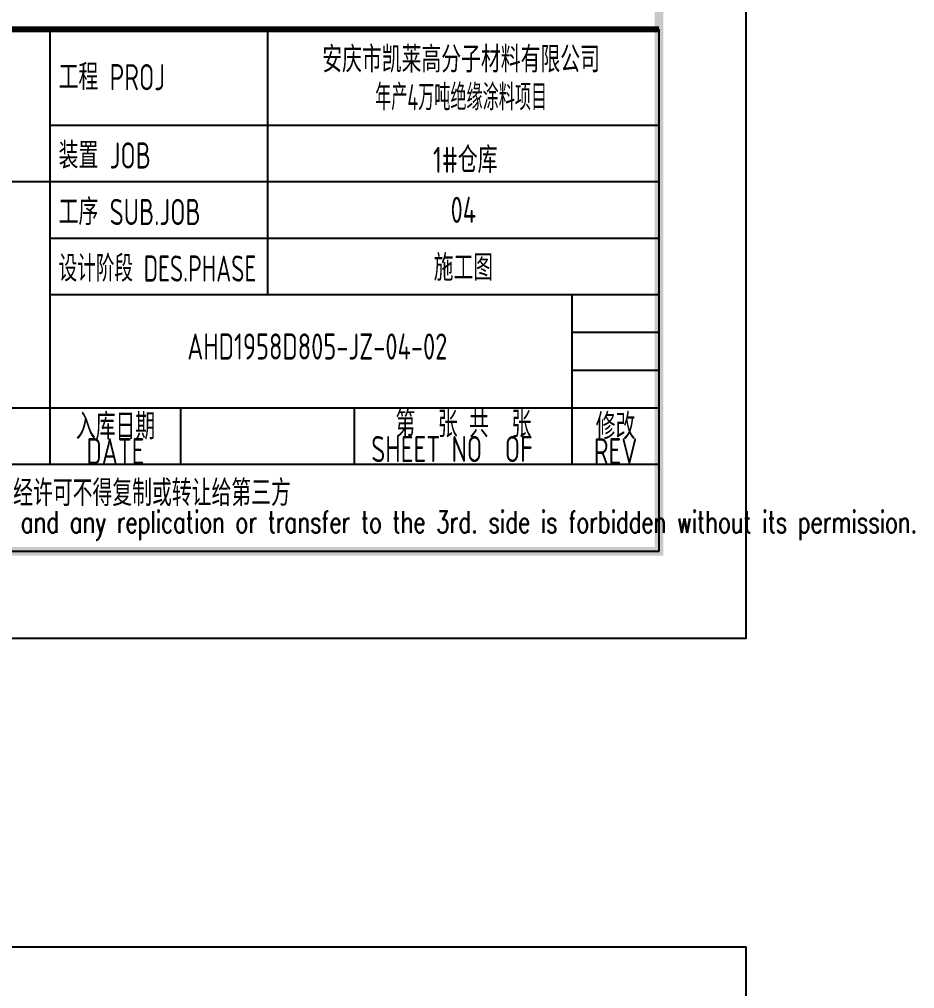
# Model space of a CAD drawing. Extents: x 4267484 to 4395158, y -674551 to -235742.
# Drawn here: x 4376803 to 4387096, y -426766 to -415623 of the extents above; entities that cross this region are included whole.
import ezdxf
from ezdxf.enums import TextEntityAlignment as Align

# ---------------------------------------------------------------- set-up
doc = ezdxf.new("R2010")
doc.units = 0
doc.header["$LTSCALE"] = 1000
doc.header["$MEASUREMENT"] = 0
doc.layers.get('0').update_dxf_attribs({"linetype": 'CONTINUOUS'})
doc.layers.add('PUB_TITLE', color=4, linetype='CONTINUOUS')
doc.styles.add('ECEC_TQ', font='txt_l.shx', dxfattribs={"bigfont": 'hztxt_l.shx'})
doc.styles.add('sceie', font='sceie.shx', dxfattribs={"bigfont": 'sceic.shx'})

msp = doc.modelspace()

# ---------------------------------------------------------------- linework, layer by layer
for p, q in [((4377157.7, -420737.3), (4377157.7, -415737.3)), ((4379657.7, -418787.3), (4379657.7, -415737.3)), ((4384157.7, -421737.3), (4384157.7, -415737.3)), ((4377157.7, -416837.3), (4384157.7, -416837.3)), ((4366157.7, -417487.3), (4377157.7, -417487.3)), ((4377157.7, -417487.3), (4384157.7, -417487.3)), ((4377157.7, -418137.3), (4384157.7, -418137.3)), ((4377157.7, -418787.3), (4384157.7, -418787.3)), ((4383157.7, -420737.3), (4383157.7, -418787.3)), ((4383157.7, -419220.7), (4384157.7, -419220.7)), ((4383157.7, -419654), (4384157.7, -419654)), ((4371657.7, -420087.3), (4384157.7, -420087.3)), ((4378657.7, -420737.3), (4378657.7, -420087.3)), ((4380657.7, -420737.3), (4380657.7, -420087.3)), ((4366157.7, -420737.3), (4384157.7, -420737.3)), ((4366157.7, -421737.3), (4384157.7, -421737.3))]:
    msp.add_line(p, q)
at = {"const_width": 70}
msp.add_lwpolyline([(4384157.7, -415737.3), (4366157.7, -415737.3)], dxfattribs=at)
at = {"layer": 'PUB_TITLE', "color": 4}
for points in [[(4301057.7, -422737.3), (4385157.7, -422737.3), (4385157.7, -363337.3), (4301057.7, -363337.3)], [(4301057.7, -485690.7), (4385157.7, -485690.7), (4385157.7, -426290.7), (4301057.7, -426290.7)]]:
    msp.add_lwpolyline(points, close=True, dxfattribs=at)
at = {"layer": 'PUB_TITLE', "color": 4, "const_width": 100}
msp.add_lwpolyline([(4303557.7, -421737.3), (4384157.7, -421737.3), (4384157.7, -364337.3), (4303557.7, -364337.3)], close=True, dxfattribs=at)

# ---------------------------------------------------------------- texts
for s, height, style, width, p in [('安庆市凯莱高分子材料有限公司', 300, 'sceie', 0.8, (4381881.4, -416067.2)), ('年产4万吨绝缘涂料项目', 300, 'sceie', 0.65, (4381881.4, -416502.2)), ('1#仓库', 300, 'sceie', 0.8, (4381929.2, -417223.3)), ('04', 300, 'sceie', 0.8, (4381907.7, -417812.3)), ('施工图', 300, 'sceie', 0.8, (4381907.7, -418462.3)), ('入库日期', 300, 'sceie', 0.8, (4377907.7, -420287.3)), ('第  张 共  张', 300, 'sceie', 0.8, (4381907.7, -420262.3)), ('修改', 300, 'sceie', 0.8, (4383657.7, -420287.3)), ('SHEET NO  OF  ', 300, 'sceie', 0.8, (4381907.7, -420562.3)), ('DATE', 300, 'sceie', 0.8, (4377907.7, -420587.3)), ('REV', 300, 'sceie', 0.8, (4383657.7, -420587.3)), ('本文件专有权属安徽华东化工医药工程有限责任公司所有,未经许可不得复制或转让给第三方', 300, 'sceie', 0.8, (4375328.8, -421086.2)), ('The proprietary right of this document belongs to Anhui Huadong Chemical And Medical Engineering  Co.,Ltd.  and any replication or transfer to the 3rd. side is forbidden without its permission. ', 250, 'ECEC_TQ', 0.72, (4375157.7, -421437.3))]:
    msp.add_text(s, height=height, dxfattribs=dict(style=style, width=width)).set_placement(p, align=Align.MIDDLE)
at = {"style": 'sceie'}
for s, width, p in [('工程 PROJ', 0.8, (4377254.6, -416437.3)), ('装置 JOB', 0.8, (4377254.6, -417337.3)), ('工序 SUB.JOB', 0.8, (4377254.6, -417987.3)), ('设计阶段 DES.PHASE', 0.75, (4377254.6, -418637.3))]:
    msp.add_text(s, height=300, dxfattribs=dict(at, width=width)).set_placement(p)
at = {"style": 'sceie', "width": 0.8}
msp.add_attdef('AHD1958D805-JZ-04-02', text='200320-02-040', height=300, dxfattribs=at).set_placement((4380228.5, -419383.6), align=Align.MIDDLE)

doc.saveas('drawing.dxf')
